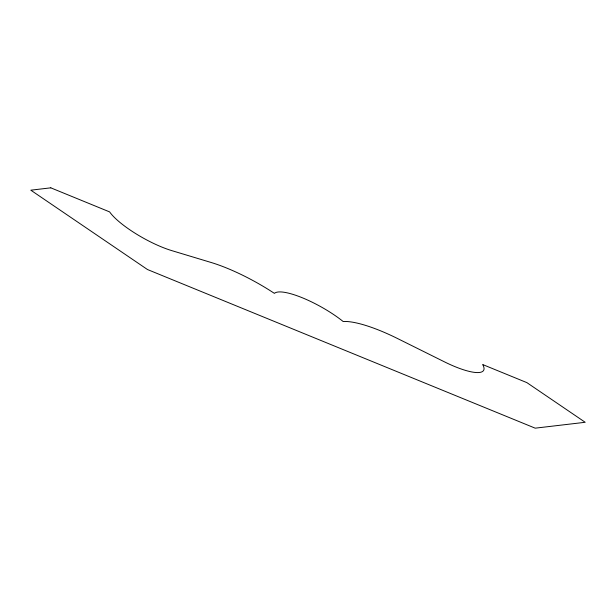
<?xml version="1.0" encoding="UTF-8"?>
<svg xmlns="http://www.w3.org/2000/svg" width="616" height="616" viewBox="0 0 616 616"><rect width="100%" height="100%" fill="white"/><g stroke="black" fill="none" stroke-linecap="round" stroke-linejoin="round"><path stroke-width="0.92" d="M50.805 187.834L30.8 190.182L147.47 269.523L535.188 428.166L585.2 422.291L526.865 382.621L482.69 364.549A47.286 11.92 29.2 0 1 444.429 361.838L397.566 338.546A75.214 18.957 29.2 0 0 343.143 321.498A47.501 11.974 29.2 0 0 274.436 293.378L269.3 290.082A75.214 18.957 29.2 0 0 211.026 262.454L171.741 250.612A47.286 11.92 29.2 0 1 109.64 211.912L50.805 187.834"/></g></svg>
